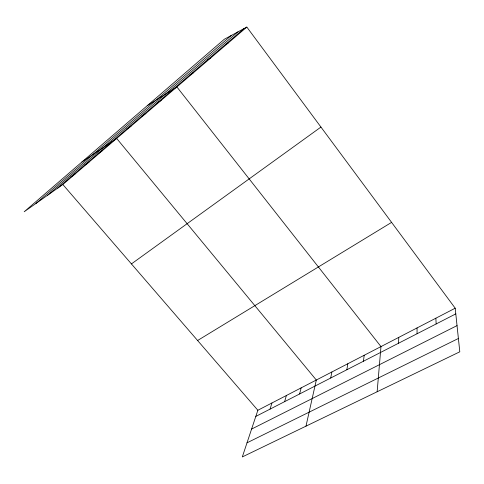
<?xml version="1.0" encoding="UTF-8"?>
<svg xmlns="http://www.w3.org/2000/svg" width="484" height="484" viewBox="0 0 484 484"><rect width="100%" height="100%" fill="white"/><g stroke="black" fill="none" stroke-linecap="round" stroke-linejoin="round"><path stroke-width="0.73" d="M398.514 343.253L398.768 337.39M377.139 391.762L380.981 346.586L176.872 86.926L147.245 105.675M363.448 361.239L364.18 355.274M346.859 369.74L347.814 363.738M330.699 378.028L331.867 371.99M305.979 426.162L316.318 380.031L116.668 138.442L81.893 162.013M299.608 393.97L301.157 387.865M284.64 401.641L286.371 395.513M270.048 409.125L271.941 402.978M455.202 308.205L257.857 410.263L242.315 456.932L459.8 351.808L455.202 308.205L246.828 27.068L224.328 39.234L24.2 211.744L62.829 184.513L246.828 27.068M35.955 203.455L231.273 35.477M47.347 195.427L237.922 31.884M57.771 188.082L243.936 28.635M131.424 263.913L320.946 127.068M70.809 176.914L75.752 173.46M84.204 165.437L89.02 162.104M97.974 153.646L102.656 150.433M126.705 129.034L131.085 126.112M141.697 116.196L145.908 113.425M157.137 102.971L161.166 100.37M189.928 74.893L193.552 72.654M197.599 340.506L391.592 222.38M207.352 59.962L210.752 57.935M225.344 44.552L228.502 42.749M255.8 416.428L455.801 313.88M251.589 429.078L457.041 325.611M247.009 442.83L458.396 338.479M62.829 184.513L257.857 410.263M435.854 318.212L436.157 323.959M417.051 327.934L417.069 333.742"/></g></svg>
